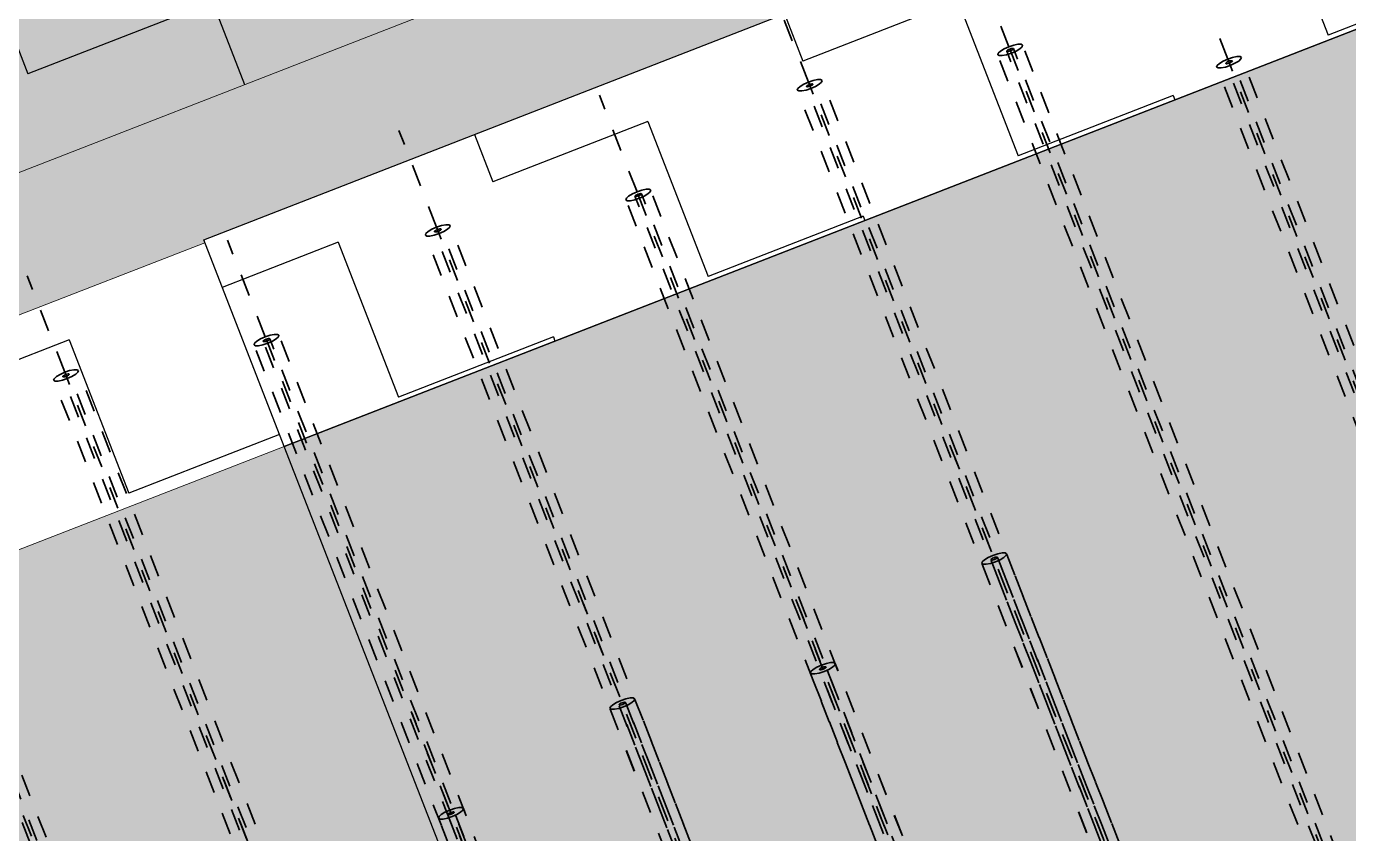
# Model space of a CAD drawing. Header units: metres. Extents: x 2688466 to 2688595, y 1221626 to 1221756.
# Drawn here: x 2688509.56 to 2688515.52, y 1221718.61 to 1221722.26 of the extents above; entities that cross this region are included whole.
import ezdxf

# ---------------------------------------------------------------- set-up
doc = ezdxf.new("R2010")
doc.units = ezdxf.units.M
doc.linetypes.add('AUSGEZOGEN', pattern=[0])
doc.linetypes.add('VERDECKT2_S2', pattern=[0.15, 0.1, -0.05])
for name, color, linetype, lineweight in [('Beton Ansicht', 7, 'AUSGEZOGEN', 35), ('Schnittbeschriftung', 7, 'AUSGEZOGEN', 50), ('Standard', 7, 'AUSGEZOGEN', 13)]:
    doc.layers.add(name, color=color, linetype=linetype, lineweight=lineweight)

msp = doc.modelspace()

# ---------------------------------------------------------------- hatches: boundary and pattern name
at = {"layer": 'Standard', "linetype": 'AUSGEZOGEN', "lineweight": 13, "transparency": 33554559}
h = msp.add_hatch(color=7, dxfattribs=at)
h.set_gradient(color1=(240, 240, 180), color2=(240, 240, 180), one_color=1)
h.paths.add_polyline_path([(2688524.011, 1221728.5042), (2688522.3082, 1221727.7893), (2688522.2463, 1221727.7488), (2688522.0759, 1221727.6723), (2688517.9339, 1221725.7827), (2688517.761, 1221725.6686), (2688517.5586, 1221725.5904), (2688516.9925, 1221725.3964), (2688514.3855, 1221724.3297), (2688514.0471, 1221724.2091), (2688513.696, 1221724.2283), (2688512.3241, 1221723.7443), (2688509.6523, 1221722.6579), (2688506.9011, 1221721.4583), (2688506.8061, 1221721.4184), (2688506.7202, 1221721.3838), (2688504.9588, 1221720.6968), (2688504.8953, 1221720.6656), (2688504.7226, 1221720.5949), (2688503.9246, 1221720.2593), (2688504.9395, 1221719.8133), (2688524.3082, 1221727.3566), (2688524.9861, 1221728.8992)], flags=0)
at = {"layer": 'Standard', "linetype": 'AUSGEZOGEN', "lineweight": 25, "transparency": 33554687}
h = msp.add_hatch(dxfattribs=at)
h.set_pattern_fill('MUSTER', scale=0.8925, angle=201.28, style=0, pattern_type=2)
h.set_pattern_definition([(201.28, (2688527.0285, 1221728.8439), (-0.507736, -1.15556), [0.8925, -0.8925]), (291.28, (2688527.0285, 1221728.8439), (1.15556, -0.507736), [0.8925, -0.8925])])
h.paths.add_polyline_path([(2688517.9339, 1221725.7827), (2688517.761, 1221725.6686), (2688517.5586, 1221725.5904), (2688516.9925, 1221725.3964), (2688514.3855, 1221724.3297), (2688514.0471, 1221724.2091), (2688513.696, 1221724.2283), (2688512.3241, 1221723.7443), (2688509.6523, 1221722.6579), (2688506.9011, 1221721.4583), (2688506.8061, 1221721.4184), (2688506.7202, 1221721.3838), (2688504.9588, 1221720.6968), (2688504.8953, 1221720.6656), (2688504.7226, 1221720.5949), (2688503.9246, 1221720.2593), (2688504.9395, 1221719.8133), (2688524.3082, 1221727.3566), (2688524.9861, 1221728.8992), (2688524.011, 1221728.5042), (2688522.3082, 1221727.7893), (2688522.2463, 1221727.7488), (2688522.0759, 1221727.6723)], flags=0)
at = {"layer": 'Standard', "linetype": 'AUSGEZOGEN', "lineweight": 13, "transparency": 33554559}
h = msp.add_hatch(color=7, dxfattribs=at)
h.set_gradient(color1=(199, 199, 199), color2=(199, 199, 199), one_color=1)
h.paths.add_polyline_path([(2688510.3574, 1221721.2937), (2688523.5893, 1221726.447), (2688524.179, 1221724.933), (2688525.2435, 1221724.9551), (2688524.3082, 1221727.3566), (2688504.9395, 1221719.8133), (2688505.1573, 1221719.2542), (2688506.0882, 1221719.6168), (2688506.0882, 1221719.6168), (2688509.4959, 1221720.9439), (2688510.3622, 1221721.2813)], flags=0)
at = {"layer": 'Standard', "linetype": 'AUSGEZOGEN', "lineweight": 25, "transparency": 33554687}
h = msp.add_hatch(dxfattribs=at)
h.set_pattern_fill('MUSTER', scale=0.75, angle=201.28, style=0, pattern_type=2)
h.set_pattern_definition([(201.28, (2688527.19066, 1221729.2129), (-0.42667, -0.971058), [0.75, -0.75]), (291.28, (2688527.19066, 1221729.2129), (0.971058, -0.42667), [0.75, -0.75])])
h.paths.add_polyline_path([(2688510.7203, 1221720.3619), (2688523.0204, 1221725.1523), (2688523.5893, 1221726.447), (2688510.3574, 1221721.2937)], flags=0)
at = {"layer": 'Standard', "linetype": 'AUSGEZOGEN', "lineweight": 13, "transparency": 33554559}
h = msp.add_hatch(color=7, dxfattribs=at)
h.set_gradient(color1=(199, 199, 199), color2=(199, 199, 199), one_color=1)
h.paths.add_polyline_path([(2688524.0481, 1221722.5136), (2688523.0204, 1221725.1523), (2688510.7203, 1221720.3619), (2688513.256, 1221713.851), (2688516.9486, 1221715.2891), (2688517.1695, 1221714.7219), (2688524.6588, 1221717.6386), (2688522.9298, 1221722.0782)], flags=0)
at = {"layer": 'Standard', "linetype": 'AUSGEZOGEN', "lineweight": 25, "transparency": 33554687}
h = msp.add_hatch(dxfattribs=at)
h.set_pattern_fill('MUSTER', scale=0.7425, angle=201.28, style=0, pattern_type=2)
h.set_pattern_definition([(201.28, (2688527.1992, 1221729.2323), (-0.422402, -0.961347), [0.7425, -0.7425]), (291.28, (2688527.1992, 1221729.2323), (0.961347, -0.422402), [0.7425, -0.7425])])
h.paths.add_polyline_path([(2688507.3657, 1221719.0555), (2688510.7203, 1221720.3619), (2688510.3622, 1221721.2813), (2688509.4858, 1221720.94), (2688506.0882, 1221719.6168)], flags=0)
at = {"layer": 'Standard', "linetype": 'AUSGEZOGEN', "lineweight": 13, "transparency": 33554559}
h = msp.add_hatch(color=7, dxfattribs=at)
h.set_gradient(color1=(199, 199, 199), color2=(199, 199, 199), one_color=1)
h.paths.add_polyline_path([(2688509.5044, 1221713.5639), (2688510.1008, 1221713.7961), (2688509.9218, 1221714.2559), (2688512.0836, 1221715.0978), (2688512.6582, 1221713.6225), (2688513.2546, 1221713.8547), (2688510.7203, 1221720.3619), (2688507.3657, 1221719.0555)], flags=0)

# ---------------------------------------------------------------- linework, layer by layer
at = {"layer": 'Beton Ansicht', "linetype": 'VERDECKT2_S2', "lineweight": 35, "transparency": 33554687}
for p, q in [((2688513.9881, 1221722.1656), (2688513.8185, 1221722.6012)), ((2688514.9754, 1221722.1101), (2688514.8058, 1221722.5457)), ((2688513.0843, 1221722.0059), (2688512.9146, 1221722.4415)), ((2688513.9502, 1221722.146), (2688513.9399, 1221722.1365)), ((2688513.9671, 1221722.1562), (2688513.9502, 1221722.146)), ((2688513.9881, 1221722.1656), (2688513.9671, 1221722.1562)), ((2688513.9794, 1221722.1472), (2688513.9788, 1221722.1453)), ((2688513.9788, 1221722.1453), (2688513.9805, 1221722.1443)), ((2688516.8279, 1221714.8297), (2688513.9788, 1221722.1453)), ((2688513.9821, 1221722.1497), (2688513.9794, 1221722.1472)), ((2688513.9805, 1221722.1443), (2688513.9843, 1221722.1443)), ((2688513.9867, 1221722.1525), (2688513.9821, 1221722.1497)), ((2688513.9843, 1221722.1443), (2688513.9894, 1221722.1453)), ((2688513.9922, 1221722.155), (2688513.9867, 1221722.1525)), ((2688514.0099, 1221722.1728), (2688513.9881, 1221722.1656)), ((2688516.8604, 1221714.7905), (2688513.9881, 1221722.1656)), ((2688513.9894, 1221722.1453), (2688513.9953, 1221722.1473)), ((2688513.9981, 1221722.1569), (2688513.9922, 1221722.155)), ((2688513.9953, 1221722.1473), (2688514.0008, 1221722.1498)), ((2688514.0032, 1221722.158), (2688513.9981, 1221722.1569)), ((2688513.9994, 1221722.1366), (2688514.0204, 1221722.1461)), ((2688514.0008, 1221722.1498), (2688514.0054, 1221722.1525)), ((2688514.0069, 1221722.158), (2688514.0032, 1221722.158)), ((2688514.0054, 1221722.1525), (2688514.0081, 1221722.155)), ((2688514.0087, 1221722.1569), (2688514.0069, 1221722.158)), ((2688514.0081, 1221722.155), (2688514.0087, 1221722.1569)), ((2688516.8578, 1221714.8414), (2688514.0087, 1221722.1569)), ((2688514.0293, 1221722.1767), (2688514.0099, 1221722.1728)), ((2688514.0204, 1221722.1461), (2688514.0373, 1221722.1563)), ((2688514.0432, 1221722.1768), (2688514.0293, 1221722.1767)), ((2688514.0373, 1221722.1563), (2688514.0476, 1221722.1657)), ((2688514.0497, 1221722.1729), (2688514.0432, 1221722.1768)), ((2688514.0476, 1221722.1657), (2688514.0497, 1221722.1729)), ((2688516.854, 1221714.9723), (2688514.0497, 1221722.1729)), ((2688513.9399, 1221722.1365), (2688513.9378, 1221722.1293)), ((2688513.9378, 1221722.1293), (2688513.9443, 1221722.1255)), ((2688516.7422, 1221714.9287), (2688513.9378, 1221722.1293)), ((2688513.9443, 1221722.1255), (2688513.9582, 1221722.1255)), ((2688513.9582, 1221722.1255), (2688513.9776, 1221722.1294)), ((2688513.9776, 1221722.1294), (2688513.9994, 1221722.1366)), ((2688514.9272, 1221722.0811), (2688514.9251, 1221722.0739)), ((2688514.9375, 1221722.0905), (2688514.9272, 1221722.0811)), ((2688514.9544, 1221722.1007), (2688514.9375, 1221722.0905)), ((2688514.9754, 1221722.1101), (2688514.9544, 1221722.1007)), ((2688514.9648, 1221722.074), (2688514.9867, 1221722.0812)), ((2688514.9667, 1221722.0918), (2688514.9661, 1221722.0899)), ((2688514.9661, 1221722.0899), (2688514.9678, 1221722.0888)), ((2688517.0694, 1221716.6894), (2688514.9661, 1221722.0899)), ((2688514.9694, 1221722.0943), (2688514.9667, 1221722.0918)), ((2688514.9678, 1221722.0888), (2688514.9716, 1221722.0888)), ((2688514.9739, 1221722.097), (2688514.9694, 1221722.0943)), ((2688514.9716, 1221722.0888), (2688514.9767, 1221722.0899)), ((2688514.9795, 1221722.0995), (2688514.9739, 1221722.097)), ((2688514.9972, 1221722.1174), (2688514.9754, 1221722.1101)), ((2688517.8274, 1221714.7871), (2688514.9754, 1221722.1101)), ((2688514.9767, 1221722.0899), (2688514.9825, 1221722.0918)), ((2688514.9853, 1221722.1014), (2688514.9795, 1221722.0995)), ((2688514.9825, 1221722.0918), (2688514.9881, 1221722.0943)), ((2688514.9905, 1221722.1025), (2688514.9853, 1221722.1014)), ((2688514.9867, 1221722.0812), (2688515.0076, 1221722.0906)), ((2688514.9881, 1221722.0943), (2688514.9926, 1221722.097)), ((2688514.9942, 1221722.1025), (2688514.9905, 1221722.1025)), ((2688514.9926, 1221722.097), (2688514.9954, 1221722.0995)), ((2688514.9959, 1221722.1015), (2688514.9942, 1221722.1025)), ((2688514.9954, 1221722.0995), (2688514.9959, 1221722.1015)), ((2688517.0992, 1221716.701), (2688514.9959, 1221722.1015)), ((2688515.0166, 1221722.1213), (2688514.9972, 1221722.1174)), ((2688515.0076, 1221722.0906), (2688515.0245, 1221722.1008)), ((2688515.0305, 1221722.1213), (2688515.0166, 1221722.1213)), ((2688515.0245, 1221722.1008), (2688515.0348, 1221722.1102)), ((2688515.0369, 1221722.1174), (2688515.0305, 1221722.1213)), ((2688515.0348, 1221722.1102), (2688515.0369, 1221722.1174)), ((2688517.1402, 1221716.717), (2688515.0369, 1221722.1174)), ((2688517.0284, 1221716.6734), (2688514.9251, 1221722.0739)), ((2688514.9251, 1221722.0739), (2688514.9315, 1221722.07)), ((2688514.9315, 1221722.07), (2688514.9455, 1221722.07)), ((2688514.9455, 1221722.07), (2688514.9648, 1221722.074)), ((2688513.0361, 1221721.9769), (2688513.034, 1221721.9697)), ((2688515.1372, 1221716.5692), (2688513.034, 1221721.9697)), ((2688513.034, 1221721.9697), (2688513.0404, 1221721.9658)), ((2688513.0464, 1221721.9863), (2688513.0361, 1221721.9769)), ((2688513.0404, 1221721.9658), (2688513.0544, 1221721.9658)), ((2688513.0633, 1221721.9965), (2688513.0464, 1221721.9863)), ((2688513.0544, 1221721.9658), (2688513.0737, 1221721.9698)), ((2688513.0843, 1221722.0059), (2688513.0633, 1221721.9965)), ((2688513.0737, 1221721.9698), (2688513.0956, 1221721.977)), ((2688513.0756, 1221721.9876), (2688513.075, 1221721.9857)), ((2688513.075, 1221721.9857), (2688513.0767, 1221721.9846)), ((2688515.1782, 1221716.5852), (2688513.075, 1221721.9857)), ((2688513.0783, 1221721.9901), (2688513.0756, 1221721.9876)), ((2688513.0767, 1221721.9846), (2688513.0804, 1221721.9846)), ((2688513.0828, 1221721.9928), (2688513.0783, 1221721.9901)), ((2688513.0804, 1221721.9846), (2688513.0856, 1221721.9857)), ((2688513.0884, 1221721.9953), (2688513.0828, 1221721.9928)), ((2688513.1061, 1221722.0132), (2688513.0843, 1221722.0059)), ((2688515.9363, 1221714.6829), (2688513.0843, 1221722.0059)), ((2688513.0856, 1221721.9857), (2688513.0914, 1221721.9876)), ((2688513.0942, 1221721.9973), (2688513.0884, 1221721.9953)), ((2688513.0914, 1221721.9876), (2688513.097, 1221721.9901)), ((2688513.0994, 1221721.9983), (2688513.0942, 1221721.9973)), ((2688513.0956, 1221721.977), (2688513.1165, 1221721.9864)), ((2688513.097, 1221721.9901), (2688513.1015, 1221721.9928)), ((2688513.1031, 1221721.9983), (2688513.0994, 1221721.9983)), ((2688513.1015, 1221721.9928), (2688513.1043, 1221721.9954)), ((2688513.1048, 1221721.9973), (2688513.1031, 1221721.9983)), ((2688513.1043, 1221721.9954), (2688513.1048, 1221721.9973)), ((2688515.2081, 1221716.5968), (2688513.1048, 1221721.9973)), ((2688513.1255, 1221722.0171), (2688513.1061, 1221722.0132)), ((2688513.1165, 1221721.9864), (2688513.1334, 1221721.9966)), ((2688513.1394, 1221722.0171), (2688513.1255, 1221722.0171)), ((2688513.1334, 1221721.9966), (2688513.1437, 1221722.006)), ((2688513.1458, 1221722.0132), (2688513.1394, 1221722.0171)), ((2688513.1437, 1221722.006), (2688513.1458, 1221722.0132)), ((2688515.2491, 1221716.6128), (2688513.1458, 1221722.0132)), ((2688512.3114, 1221721.5109), (2688512.1417, 1221721.9465)), ((2688511.4075, 1221721.3513), (2688511.2379, 1221721.7869)), ((2688512.2735, 1221721.4913), (2688512.2632, 1221721.4819)), ((2688512.2904, 1221721.5015), (2688512.2735, 1221721.4913)), ((2688512.3114, 1221721.5109), (2688512.2904, 1221721.5015)), ((2688512.3027, 1221721.4926), (2688512.3021, 1221721.4907)), ((2688512.3021, 1221721.4907), (2688512.3038, 1221721.4896)), ((2688515.1512, 1221714.1751), (2688512.3021, 1221721.4907)), ((2688512.3054, 1221721.4951), (2688512.3027, 1221721.4926)), ((2688512.3038, 1221721.4896), (2688512.3075, 1221721.4896)), ((2688512.3099, 1221721.4978), (2688512.3054, 1221721.4951)), ((2688512.3075, 1221721.4896), (2688512.3127, 1221721.4907)), ((2688512.3155, 1221721.5003), (2688512.3099, 1221721.4978)), ((2688512.3332, 1221721.5182), (2688512.3114, 1221721.5109)), ((2688515.1836, 1221714.1359), (2688512.3114, 1221721.5109)), ((2688512.3127, 1221721.4907), (2688512.3185, 1221721.4926)), ((2688512.3213, 1221721.5023), (2688512.3155, 1221721.5003)), ((2688512.3185, 1221721.4926), (2688512.3241, 1221721.4951)), ((2688512.3265, 1221721.5033), (2688512.3213, 1221721.5023)), ((2688512.3226, 1221721.482), (2688512.3436, 1221721.4914)), ((2688512.3241, 1221721.4951), (2688512.3286, 1221721.4979)), ((2688512.3302, 1221721.5033), (2688512.3265, 1221721.5033)), ((2688512.3286, 1221721.4979), (2688512.3314, 1221721.5004)), ((2688512.3319, 1221721.5023), (2688512.3302, 1221721.5033)), ((2688512.3314, 1221721.5004), (2688512.3319, 1221721.5023)), ((2688515.181, 1221714.1867), (2688512.3319, 1221721.5023)), ((2688512.3526, 1221721.5221), (2688512.3332, 1221721.5182)), ((2688512.3436, 1221721.4914), (2688512.3605, 1221721.5016)), ((2688512.3665, 1221721.5221), (2688512.3526, 1221721.5221)), ((2688512.3605, 1221721.5016), (2688512.3708, 1221721.5111)), ((2688512.3729, 1221721.5183), (2688512.3665, 1221721.5221)), ((2688512.3708, 1221721.5111), (2688512.3729, 1221721.5183)), ((2688515.1772, 1221714.3177), (2688512.3729, 1221721.5183)), ((2688512.2632, 1221721.4819), (2688512.2611, 1221721.4747)), ((2688512.2611, 1221721.4747), (2688512.2675, 1221721.4708)), ((2688515.0654, 1221714.2741), (2688512.2611, 1221721.4747)), ((2688512.2675, 1221721.4708), (2688512.2815, 1221721.4708)), ((2688512.2815, 1221721.4708), (2688512.3008, 1221721.4748)), ((2688512.3008, 1221721.4748), (2688512.3226, 1221721.482)), ((2688511.3594, 1221721.3223), (2688511.3573, 1221721.3151)), ((2688513.4605, 1221715.9146), (2688511.3573, 1221721.3151)), ((2688511.3573, 1221721.3151), (2688511.3637, 1221721.3112)), ((2688511.3697, 1221721.3317), (2688511.3594, 1221721.3223)), ((2688511.3637, 1221721.3112), (2688511.3776, 1221721.3112)), ((2688511.3866, 1221721.3419), (2688511.3697, 1221721.3317)), ((2688511.3776, 1221721.3112), (2688511.397, 1221721.3151)), ((2688511.4075, 1221721.3513), (2688511.3866, 1221721.3419)), ((2688511.397, 1221721.3151), (2688511.4188, 1221721.3224)), ((2688511.3988, 1221721.3329), (2688511.3983, 1221721.331)), ((2688511.3983, 1221721.331), (2688511.4, 1221721.33)), ((2688513.5015, 1221715.9306), (2688511.3983, 1221721.331)), ((2688511.4016, 1221721.3355), (2688511.3988, 1221721.3329)), ((2688511.4, 1221721.33), (2688511.4037, 1221721.33)), ((2688511.4061, 1221721.3382), (2688511.4016, 1221721.3355)), ((2688511.4037, 1221721.33), (2688511.4089, 1221721.331)), ((2688511.4117, 1221721.3407), (2688511.4061, 1221721.3382)), ((2688511.4294, 1221721.3585), (2688511.4075, 1221721.3513)), ((2688514.2596, 1221714.0282), (2688511.4075, 1221721.3513)), ((2688511.4089, 1221721.331), (2688511.4147, 1221721.333)), ((2688511.4175, 1221721.3426), (2688511.4117, 1221721.3407)), ((2688511.4147, 1221721.333), (2688511.4203, 1221721.3355)), ((2688511.4227, 1221721.3437), (2688511.4175, 1221721.3426)), ((2688511.4188, 1221721.3224), (2688511.4398, 1221721.3318)), ((2688511.4203, 1221721.3355), (2688511.4248, 1221721.3382)), ((2688511.4264, 1221721.3437), (2688511.4227, 1221721.3437)), ((2688511.4248, 1221721.3382), (2688511.4275, 1221721.3407)), ((2688511.4281, 1221721.3426), (2688511.4264, 1221721.3437)), ((2688511.4275, 1221721.3407), (2688511.4281, 1221721.3426)), ((2688513.5313, 1221715.9422), (2688511.4281, 1221721.3426)), ((2688511.4487, 1221721.3625), (2688511.4294, 1221721.3585)), ((2688511.4398, 1221721.3318), (2688511.4567, 1221721.342)), ((2688511.4627, 1221721.3625), (2688511.4487, 1221721.3625)), ((2688511.4567, 1221721.342), (2688511.467, 1221721.3514)), ((2688511.4691, 1221721.3586), (2688511.4627, 1221721.3625)), ((2688511.467, 1221721.3514), (2688511.4691, 1221721.3586)), ((2688513.5723, 1221715.9582), (2688511.4691, 1221721.3586)), ((2688510.6346, 1221720.8563), (2688510.465, 1221721.2919)), ((2688509.7308, 1221720.6967), (2688509.5612, 1221721.1322)), ((2688510.5968, 1221720.8367), (2688510.5865, 1221720.8273)), ((2688510.6137, 1221720.8469), (2688510.5968, 1221720.8367)), ((2688510.6346, 1221720.8563), (2688510.6137, 1221720.8469)), ((2688510.6259, 1221720.8379), (2688510.6254, 1221720.836)), ((2688510.6254, 1221720.836), (2688510.6271, 1221720.835)), ((2688513.4297, 1221713.6354), (2688510.6254, 1221720.836)), ((2688510.6287, 1221720.8405), (2688510.6259, 1221720.8379)), ((2688510.6271, 1221720.835), (2688510.6308, 1221720.835)), ((2688510.6332, 1221720.8432), (2688510.6287, 1221720.8405)), ((2688510.6308, 1221720.835), (2688510.636, 1221720.836)), ((2688510.6388, 1221720.8457), (2688510.6332, 1221720.8432)), ((2688510.6565, 1221720.8635), (2688510.6346, 1221720.8563)), ((2688513.5069, 1221713.4813), (2688510.6346, 1221720.8563)), ((2688510.636, 1221720.836), (2688510.6418, 1221720.838)), ((2688510.6446, 1221720.8476), (2688510.6388, 1221720.8457)), ((2688510.6418, 1221720.838), (2688510.6474, 1221720.8405)), ((2688510.6498, 1221720.8487), (2688510.6446, 1221720.8476)), ((2688510.6459, 1221720.8274), (2688510.6669, 1221720.8368)), ((2688510.6474, 1221720.8405), (2688510.6519, 1221720.8432)), ((2688510.6535, 1221720.8487), (2688510.6498, 1221720.8487)), ((2688510.6519, 1221720.8432), (2688510.6546, 1221720.8457)), ((2688510.6552, 1221720.8476), (2688510.6535, 1221720.8487)), ((2688510.6546, 1221720.8457), (2688510.6552, 1221720.8476)), ((2688513.5043, 1221713.5321), (2688510.6552, 1221720.8476)), ((2688510.6758, 1221720.8675), (2688510.6565, 1221720.8635)), ((2688510.6669, 1221720.8368), (2688510.6838, 1221720.847)), ((2688510.6898, 1221720.8675), (2688510.6758, 1221720.8675)), ((2688510.6838, 1221720.847), (2688510.6941, 1221720.8564)), ((2688510.6962, 1221720.8636), (2688510.6898, 1221720.8675)), ((2688510.6941, 1221720.8564), (2688510.6962, 1221720.8636)), ((2688513.5005, 1221713.663), (2688510.6962, 1221720.8636)), ((2688510.5865, 1221720.8273), (2688510.5844, 1221720.8201)), ((2688510.5844, 1221720.8201), (2688510.5908, 1221720.8162)), ((2688513.3887, 1221713.6195), (2688510.5844, 1221720.8201)), ((2688510.5908, 1221720.8162), (2688510.6047, 1221720.8162)), ((2688510.6047, 1221720.8162), (2688510.6241, 1221720.8201)), ((2688510.6241, 1221720.8201), (2688510.6459, 1221720.8274)), ((2688509.6826, 1221720.6676), (2688509.6805, 1221720.6604)), ((2688511.7838, 1221715.26), (2688509.6805, 1221720.6604)), ((2688509.6805, 1221720.6604), (2688509.6869, 1221720.6565)), ((2688509.6929, 1221720.677), (2688509.6826, 1221720.6676)), ((2688509.6869, 1221720.6565), (2688509.7009, 1221720.6566)), ((2688509.7098, 1221720.6872), (2688509.6929, 1221720.677)), ((2688509.7009, 1221720.6566), (2688509.7203, 1221720.6605)), ((2688509.7308, 1221720.6967), (2688509.7098, 1221720.6872)), ((2688509.7203, 1221720.6605), (2688509.7421, 1221720.6677)), ((2688509.7221, 1221720.6783), (2688509.7215, 1221720.6764)), ((2688509.7215, 1221720.6764), (2688509.7232, 1221720.6753)), ((2688511.8248, 1221715.2759), (2688509.7215, 1221720.6764)), ((2688509.7248, 1221720.6808), (2688509.7221, 1221720.6783)), ((2688509.7232, 1221720.6753), (2688509.727, 1221720.6754)), ((2688509.7293, 1221720.6835), (2688509.7248, 1221720.6808)), ((2688509.727, 1221720.6754), (2688509.7321, 1221720.6764)), ((2688509.7349, 1221720.686), (2688509.7293, 1221720.6835)), ((2688509.7526, 1221720.7039), (2688509.7308, 1221720.6967)), ((2688512.5828, 1221713.3736), (2688509.7308, 1221720.6967)), ((2688509.7321, 1221720.6764), (2688509.7379, 1221720.6783)), ((2688509.7408, 1221720.688), (2688509.7349, 1221720.686)), ((2688509.7379, 1221720.6783), (2688509.7435, 1221720.6808)), ((2688509.7459, 1221720.689), (2688509.7408, 1221720.688)), ((2688509.7421, 1221720.6677), (2688509.763, 1221720.6772)), ((2688509.7435, 1221720.6808), (2688509.748, 1221720.6836)), ((2688509.7496, 1221720.689), (2688509.7459, 1221720.689)), ((2688509.748, 1221720.6836), (2688509.7508, 1221720.6861)), ((2688509.7514, 1221720.688), (2688509.7496, 1221720.689)), ((2688509.7508, 1221720.6861), (2688509.7514, 1221720.688)), ((2688511.8546, 1221715.2875), (2688509.7514, 1221720.688)), ((2688509.772, 1221720.7078), (2688509.7526, 1221720.7039)), ((2688509.763, 1221720.6772), (2688509.78, 1221720.6874)), ((2688509.7859, 1221720.7078), (2688509.772, 1221720.7078)), ((2688509.78, 1221720.6874), (2688509.7903, 1221720.6968)), ((2688509.7924, 1221720.704), (2688509.7859, 1221720.7078)), ((2688509.7903, 1221720.6968), (2688509.7924, 1221720.704)), ((2688511.8956, 1221715.3035), (2688509.7924, 1221720.704)), ((2688516.0875, 1221714.2956), (2688513.7467, 1221720.306)), ((2688511.7529, 1221712.9808), (2688508.9486, 1221720.1814)), ((2688511.8302, 1221712.8266), (2688508.9579, 1221720.2017)), ((2688511.7828, 1221712.9924), (2688508.9784, 1221720.193)), ((2688511.8238, 1221713.0084), (2688509.0194, 1221720.209)), ((2688513.9381, 1221719.8777), (2688513.9163, 1221719.8704)), ((2688513.9572, 1221719.8815), (2688513.9381, 1221719.8777)), ((2688513.9575, 1221719.8816), (2688513.9572, 1221719.8815)), ((2688513.9714, 1221719.8816), (2688513.9575, 1221719.8816)), ((2688513.9774, 1221719.878), (2688513.9714, 1221719.8816)), ((2688513.9757, 1221719.8706), (2688513.9778, 1221719.8777)), ((2688513.9778, 1221719.8777), (2688513.9774, 1221719.878)), ((2688515.94, 1221714.8394), (2688513.9778, 1221719.8777)), ((2688513.868, 1221719.8409), (2688513.866, 1221719.8342)), ((2688513.866, 1221719.8342), (2688513.8724, 1221719.8303)), ((2688515.1377, 1221716.569), (2688513.866, 1221719.8342)), ((2688513.8681, 1221719.8414), (2688513.868, 1221719.8409)), ((2688513.8784, 1221719.8508), (2688513.8681, 1221719.8414)), ((2688513.8724, 1221719.8303), (2688513.8864, 1221719.8303)), ((2688513.8953, 1221719.861), (2688513.8784, 1221719.8508)), ((2688513.8864, 1221719.8303), (2688513.9057, 1221719.8343)), ((2688513.9163, 1221719.8704), (2688513.8953, 1221719.861)), ((2688513.9057, 1221719.8343), (2688513.9276, 1221719.8415)), ((2688513.9076, 1221719.8521), (2688513.907, 1221719.8502)), ((2688513.907, 1221719.8502), (2688513.9087, 1221719.8491)), ((2688516.0103, 1221714.4497), (2688513.907, 1221719.8502)), ((2688513.9103, 1221719.8546), (2688513.9076, 1221719.8521)), ((2688513.9087, 1221719.8491), (2688513.9124, 1221719.8491)), ((2688513.9148, 1221719.8573), (2688513.9103, 1221719.8546)), ((2688513.9124, 1221719.8491), (2688513.9176, 1221719.8502)), ((2688513.9204, 1221719.8598), (2688513.9148, 1221719.8573)), ((2688513.9176, 1221719.8502), (2688513.9234, 1221719.8521)), ((2688513.9262, 1221719.8618), (2688513.9204, 1221719.8598)), ((2688513.9234, 1221719.8521), (2688513.929, 1221719.8546)), ((2688513.9314, 1221719.8628), (2688513.9262, 1221719.8618)), ((2688513.9276, 1221719.8415), (2688513.9485, 1221719.8509)), ((2688513.929, 1221719.8546), (2688513.9335, 1221719.8574)), ((2688513.9351, 1221719.8628), (2688513.9314, 1221719.8628)), ((2688513.9335, 1221719.8574), (2688513.9363, 1221719.8599)), ((2688513.9368, 1221719.8618), (2688513.9351, 1221719.8628)), ((2688513.9363, 1221719.8599), (2688513.9368, 1221719.8618)), ((2688516.0401, 1221714.4613), (2688513.9368, 1221719.8618)), ((2688513.9485, 1221719.8509), (2688513.9654, 1221719.8611)), ((2688513.9654, 1221719.8611), (2688513.9757, 1221719.8706)), ((2688515.3146, 1221713.8006), (2688512.9737, 1221719.811)), ((2688514.4107, 1221713.6409), (2688512.0699, 1221719.6514)), ((2688513.0952, 1221719.3464), (2688513.0931, 1221719.3392)), ((2688513.0931, 1221719.3392), (2688513.0995, 1221719.3353)), ((2688515.1023, 1221714.1801), (2688513.0931, 1221719.3392)), ((2688513.1055, 1221719.3558), (2688513.0952, 1221719.3464)), ((2688513.1222, 1221719.3659), (2688513.1055, 1221719.3558)), ((2688513.1135, 1221719.3354), (2688513.1328, 1221719.3393)), ((2688513.1224, 1221719.366), (2688513.1222, 1221719.3659)), ((2688513.1434, 1221719.3755), (2688513.1224, 1221719.366)), ((2688513.1328, 1221719.3393), (2688513.1547, 1221719.3465)), ((2688513.1347, 1221719.3571), (2688513.1341, 1221719.3552)), ((2688513.1341, 1221719.3552), (2688513.1358, 1221719.3541)), ((2688515.2373, 1221713.9547), (2688513.1341, 1221719.3552)), ((2688513.1374, 1221719.3596), (2688513.1347, 1221719.3571)), ((2688513.1358, 1221719.3541), (2688513.1395, 1221719.3541)), ((2688513.1419, 1221719.3623), (2688513.1374, 1221719.3596)), ((2688513.1395, 1221719.3541), (2688513.1447, 1221719.3552)), ((2688513.1475, 1221719.3648), (2688513.1419, 1221719.3623)), ((2688513.1652, 1221719.3827), (2688513.1434, 1221719.3755)), ((2688513.1447, 1221719.3552), (2688513.1505, 1221719.3571)), ((2688513.1533, 1221719.3668), (2688513.1475, 1221719.3648)), ((2688513.1505, 1221719.3571), (2688513.1561, 1221719.3596)), ((2688513.1585, 1221719.3678), (2688513.1533, 1221719.3668)), ((2688513.1547, 1221719.3465), (2688513.1756, 1221719.3559)), ((2688513.1561, 1221719.3596), (2688513.1606, 1221719.3624)), ((2688513.1622, 1221719.3678), (2688513.1585, 1221719.3678)), ((2688513.1606, 1221719.3624), (2688513.1634, 1221719.3649)), ((2688513.1639, 1221719.3668), (2688513.1622, 1221719.3678)), ((2688513.1634, 1221719.3649), (2688513.1639, 1221719.3668)), ((2688515.3119, 1221713.8514), (2688513.1639, 1221719.3668)), ((2688513.1843, 1221719.3865), (2688513.1652, 1221719.3827)), ((2688513.1756, 1221719.3559), (2688513.1925, 1221719.3661)), ((2688513.1846, 1221719.3866), (2688513.1843, 1221719.3865)), ((2688513.1982, 1221719.3866), (2688513.1846, 1221719.3866)), ((2688513.1925, 1221719.3661), (2688513.2028, 1221719.3756)), ((2688513.1985, 1221719.3866), (2688513.1982, 1221719.3866)), ((2688513.2045, 1221719.383), (2688513.1985, 1221719.3866)), ((2688513.2028, 1221719.3756), (2688513.2049, 1221719.3828)), ((2688513.2049, 1221719.3828), (2688513.2045, 1221719.383)), ((2688515.1775, 1221714.3178), (2688513.2049, 1221719.3828)), ((2688513.0995, 1221719.3353), (2688513.1135, 1221719.3354)), ((2688512.2614, 1221719.223), (2688512.2396, 1221719.2158)), ((2688512.2807, 1221719.227), (2688512.2614, 1221719.223)), ((2688512.2947, 1221719.227), (2688512.2807, 1221719.227)), ((2688512.3007, 1221719.2234), (2688512.2947, 1221719.227)), ((2688512.299, 1221719.2159), (2688512.3011, 1221719.2231)), ((2688512.3011, 1221719.2231), (2688512.3007, 1221719.2234)), ((2688514.2633, 1221714.1848), (2688512.3011, 1221719.2231)), ((2688512.1914, 1221719.1868), (2688512.1893, 1221719.1796)), ((2688512.1893, 1221719.1796), (2688512.1957, 1221719.1757)), ((2688513.4609, 1221715.9144), (2688512.1893, 1221719.1796)), ((2688512.2017, 1221719.1962), (2688512.1914, 1221719.1868)), ((2688512.1957, 1221719.1757), (2688512.2096, 1221719.1757)), ((2688512.2186, 1221719.2064), (2688512.2017, 1221719.1962)), ((2688512.2096, 1221719.1757), (2688512.229, 1221719.1796)), ((2688512.2396, 1221719.2158), (2688512.2186, 1221719.2064)), ((2688512.229, 1221719.1796), (2688512.2508, 1221719.1869)), ((2688512.2308, 1221719.1974), (2688512.2303, 1221719.1955)), ((2688512.2303, 1221719.1955), (2688512.232, 1221719.1945)), ((2688514.3335, 1221713.7951), (2688512.2303, 1221719.1955)), ((2688512.2336, 1221719.2), (2688512.2308, 1221719.1974)), ((2688512.232, 1221719.1945), (2688512.2357, 1221719.1945)), ((2688512.2381, 1221719.2027), (2688512.2336, 1221719.2)), ((2688512.2357, 1221719.1945), (2688512.2409, 1221719.1955)), ((2688512.2437, 1221719.2052), (2688512.2381, 1221719.2027)), ((2688512.2409, 1221719.1955), (2688512.2467, 1221719.1975)), ((2688512.2495, 1221719.2071), (2688512.2437, 1221719.2052)), ((2688512.2467, 1221719.1975), (2688512.2523, 1221719.2)), ((2688512.2547, 1221719.2082), (2688512.2495, 1221719.2071)), ((2688512.2508, 1221719.1869), (2688512.2718, 1221719.1963)), ((2688512.2523, 1221719.2), (2688512.2568, 1221719.2027)), ((2688512.2584, 1221719.2082), (2688512.2547, 1221719.2082)), ((2688512.2568, 1221719.2027), (2688512.2595, 1221719.2052)), ((2688512.2601, 1221719.2071), (2688512.2584, 1221719.2082)), ((2688512.2595, 1221719.2052), (2688512.2601, 1221719.2071)), ((2688514.3633, 1221713.8067), (2688512.2601, 1221719.2071)), ((2688512.2718, 1221719.1963), (2688512.2887, 1221719.2065)), ((2688512.2887, 1221719.2065), (2688512.299, 1221719.2159)), ((2688513.6378, 1221713.1459), (2688511.297, 1221719.1564)), ((2688512.734, 1221712.9863), (2688510.3932, 1221718.9967)), ((2688511.4185, 1221718.6918), (2688511.4164, 1221718.6846)), ((2688511.4164, 1221718.6846), (2688511.4228, 1221718.6807)), ((2688513.4256, 1221713.5255), (2688511.4164, 1221718.6846)), ((2688511.4285, 1221718.701), (2688511.4185, 1221718.6918)), ((2688511.4288, 1221718.7012), (2688511.4285, 1221718.701)), ((2688511.4454, 1221718.7112), (2688511.4288, 1221718.7012)), ((2688511.4367, 1221718.6807), (2688511.4561, 1221718.6846)), ((2688511.4457, 1221718.7114), (2688511.4454, 1221718.7112)), ((2688511.4666, 1221718.7208), (2688511.4457, 1221718.7114)), ((2688511.4561, 1221718.6846), (2688511.4779, 1221718.6919)), ((2688511.4579, 1221718.7025), (2688511.4574, 1221718.7005)), ((2688511.4574, 1221718.7005), (2688511.4591, 1221718.6995)), ((2688513.6054, 1221713.1851), (2688511.4574, 1221718.7005)), ((2688511.4607, 1221718.705), (2688511.4579, 1221718.7025)), ((2688511.4591, 1221718.6995), (2688511.4628, 1221718.6995)), ((2688511.4652, 1221718.7077), (2688511.4607, 1221718.705)), ((2688511.4628, 1221718.6995), (2688511.468, 1221718.7006)), ((2688511.4708, 1221718.7102), (2688511.4652, 1221718.7077)), ((2688511.4885, 1221718.728), (2688511.4666, 1221718.7208)), ((2688511.468, 1221718.7006), (2688511.4738, 1221718.7025)), ((2688511.4766, 1221718.7121), (2688511.4708, 1221718.7102)), ((2688511.4738, 1221718.7025), (2688511.4794, 1221718.705)), ((2688511.4818, 1221718.7132), (2688511.4766, 1221718.7121)), ((2688511.4779, 1221718.6919), (2688511.4989, 1221718.7013)), ((2688511.4794, 1221718.705), (2688511.4839, 1221718.7077)), ((2688511.4855, 1221718.7132), (2688511.4818, 1221718.7132)), ((2688511.4839, 1221718.7077), (2688511.4866, 1221718.7102)), ((2688511.4872, 1221718.7121), (2688511.4855, 1221718.7132)), ((2688511.4866, 1221718.7102), (2688511.4872, 1221718.7121)), ((2688513.6352, 1221713.1967), (2688511.4872, 1221718.7121)), ((2688511.5078, 1221718.732), (2688511.4885, 1221718.728)), ((2688511.4989, 1221718.7013), (2688511.5158, 1221718.7115)), ((2688511.5218, 1221718.732), (2688511.5078, 1221718.732)), ((2688511.5158, 1221718.7115), (2688511.5261, 1221718.7209)), ((2688511.5278, 1221718.7284), (2688511.5218, 1221718.732)), ((2688511.5261, 1221718.7209), (2688511.5282, 1221718.7281)), ((2688511.5282, 1221718.7281), (2688511.5278, 1221718.7284)), ((2688513.5008, 1221713.6631), (2688511.5282, 1221718.7281)), ((2688511.4228, 1221718.6807), (2688511.4367, 1221718.6807))]:
    msp.add_line(p, q, dxfattribs=at)
at = {"layer": 'Schnittbeschriftung', "color": 7, "linetype": 'AUSGEZOGEN', "lineweight": 13, "transparency": 33554687}
for points in [[(2688517.9339, 1221725.7827), (2688522.0759, 1221727.6723), (2688522.2463, 1221727.7488), (2688522.3082, 1221727.7893), (2688524.011, 1221728.5042), (2688524.9861, 1221728.8992), (2688524.3082, 1221727.3566), (2688504.9395, 1221719.8133), (2688503.9246, 1221720.2593), (2688504.7226, 1221720.5949), (2688504.8953, 1221720.6656), (2688504.9588, 1221720.6968), (2688506.7202, 1221721.3838), (2688506.8061, 1221721.4184), (2688506.9011, 1221721.4583), (2688509.6523, 1221722.6579), (2688512.3241, 1221723.7443), (2688513.696, 1221724.2283), (2688514.0471, 1221724.2091), (2688514.3855, 1221724.3297), (2688516.9925, 1221725.3964), (2688517.5586, 1221725.5904), (2688517.761, 1221725.6686), (2688517.9339, 1221725.7827)], [(2688509.4959, 1221720.9439), (2688506.0882, 1221719.6168), (2688506.0882, 1221719.6168), (2688505.1573, 1221719.2542), (2688504.9395, 1221719.8133), (2688524.3082, 1221727.3566), (2688525.2435, 1221724.9551), (2688524.179, 1221724.933), (2688523.5893, 1221726.447), (2688510.3574, 1221721.2937), (2688510.3622, 1221721.2813), (2688509.4959, 1221720.9439)], [(2688509.4959, 1221720.9439), (2688510.3622, 1221721.2813), (2688510.7203, 1221720.3619), (2688507.3657, 1221719.0555), (2688506.0882, 1221719.6168), (2688509.4959, 1221720.9439)], [(2688512.6582, 1221713.6225), (2688512.0836, 1221715.0978), (2688509.9218, 1221714.2559), (2688510.1008, 1221713.7961), (2688509.5044, 1221713.5639), (2688507.3657, 1221719.0555), (2688510.7203, 1221720.3619), (2688513.2546, 1221713.8547), (2688512.6582, 1221713.6225)]]:
    msp.add_lwpolyline(points, close=True, dxfattribs=at)
at = {"layer": 'Schnittbeschriftung', "color": 7, "linetype": 'AUSGEZOGEN', "lineweight": 25, "transparency": 33554687}
msp.add_lwpolyline([(2688513.256, 1221713.851), (2688510.7203, 1221720.3619), (2688523.0204, 1221725.1523), (2688524.0481, 1221722.5136), (2688522.9298, 1221722.0782), (2688524.6588, 1221717.6386), (2688517.1695, 1221714.7219), (2688516.9486, 1221715.2891), (2688513.256, 1221713.851)], close=True, dxfattribs=at)
at = {"layer": 'Standard', "color": 7, "linetype": 'AUSGEZOGEN', "lineweight": 25, "transparency": 33554687}
msp.add_lwpolyline([(2688510.7203, 1221720.3619), (2688510.3574, 1221721.2937), (2688523.5893, 1221726.447), (2688523.0204, 1221725.1523), (2688510.7203, 1221720.3619)], close=True, dxfattribs=at)

doc.saveas('drawing.dxf')
